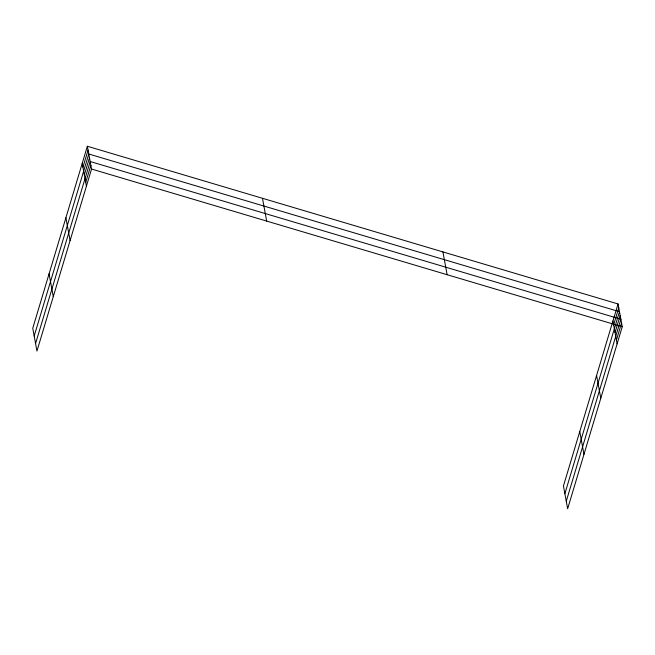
<?xml version="1.0" encoding="UTF-8"?>
<svg xmlns="http://www.w3.org/2000/svg" width="655" height="655" viewBox="0 0 655 655"><rect width="100%" height="100%" fill="white"/><g stroke="black" fill="none" stroke-linecap="round" stroke-linejoin="round"><path stroke-width="0.98" d="M87.352 146.253L32.75 328.253L36.95 351.047L91.553 169.039L87.352 146.253L618.05 303.953L622.25 326.747L567.648 508.747L563.447 485.961L618.05 303.953M82.931 167.238L88.065 150.126M34.183 336.007L88.785 154.007L619.474 311.706L564.872 493.706M84.339 174.869L89.473 157.765M35.566 343.523L90.169 161.523L620.866 319.222L566.264 501.222M85.731 182.393L90.865 165.281M613.629 324.937L618.762 307.834M615.037 332.576L620.17 315.464M616.42 340.092L621.554 322.981M91.553 169.039L622.25 326.747M612.916 321.065L617.116 343.85M596.59 375.479L600.791 398.265M579.765 431.547L583.973 454.333M442.919 251.913L447.119 274.699M262.483 198.301L266.683 221.087M82.219 163.365L86.419 186.151M65.893 217.779L70.101 240.565M49.076 273.839L53.276 296.633"/></g></svg>
